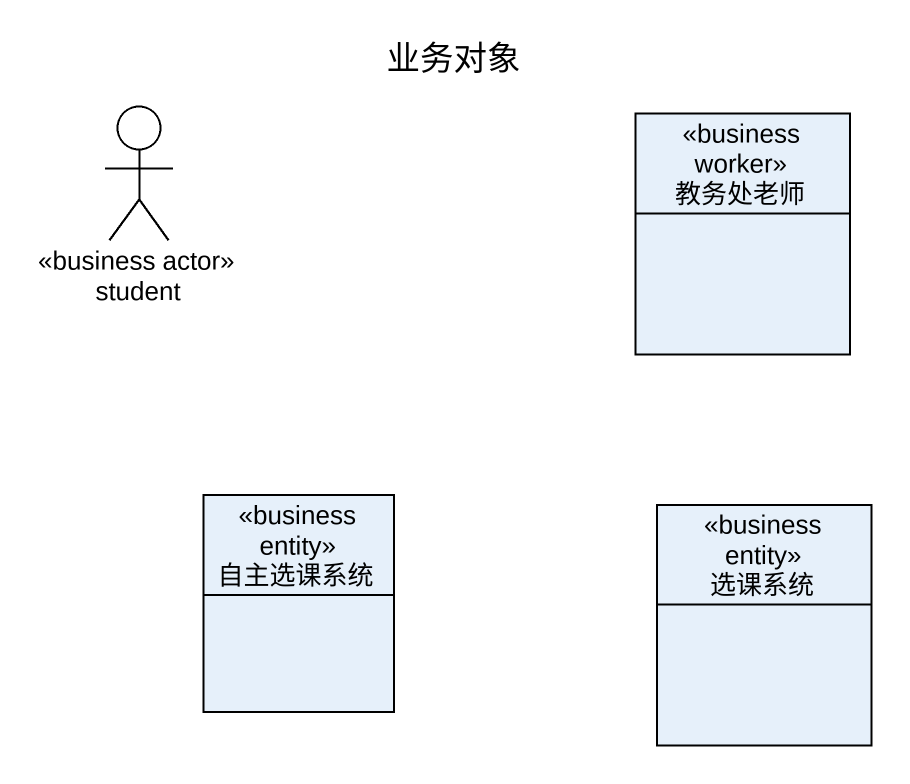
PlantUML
@startuml
title 业务对象
allowmixing
hide circle
hide empty members
actor student <<business actor>>
class 教务处老师 <<business worker>>
class 自主选课系统 <<business entity>>
class 选课系统 <<business entity>>
@enduml
